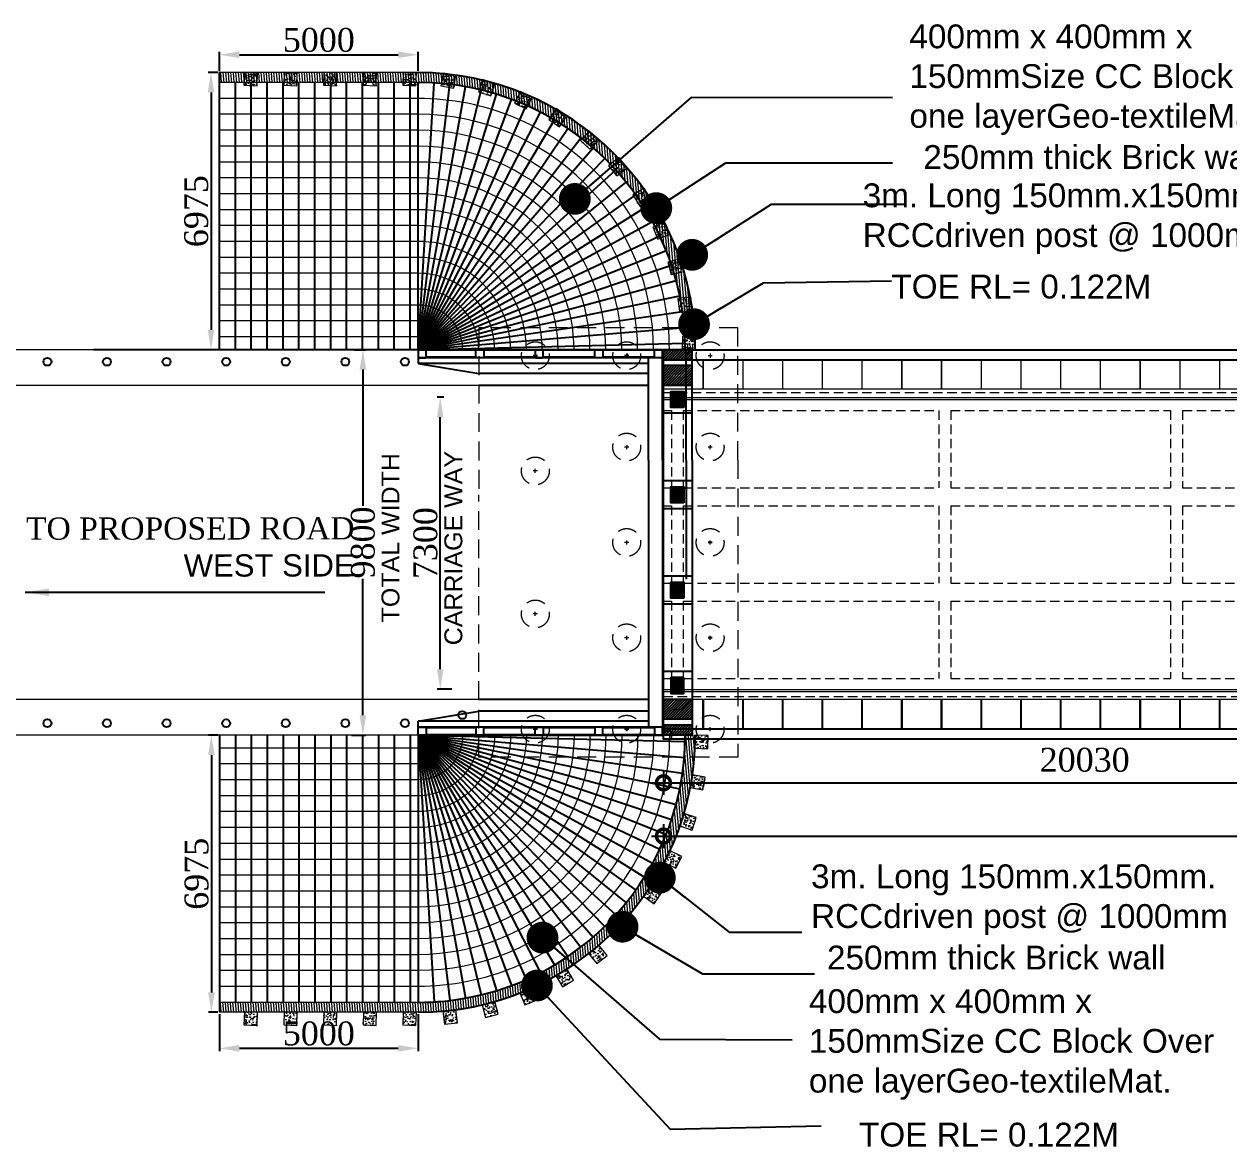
# Model space of a CAD drawing. Header units: millimetres. Extents: x -116975602006 to 5543032, y -156721783972 to 203313.
# Drawn here: x -506484 to -476157, y -77723 to -49465 of the extents above; entities that cross this region are included whole.
import ezdxf

# ---------------------------------------------------------------- set-up
doc = ezdxf.new("R2010")
doc.units = ezdxf.units.MM
doc.header["$LTSCALE"] = 250
doc.header["$PDMODE"] = 3
doc.header["$PDSIZE"] = -50
for name, pattern in [('ACAD_ISO03W100', [30, 12, -18]), ('DASHED', [19.05, 12.7, -6.35]), ('HIDDEN', [9.525, 6.35, -3.175])]:
    doc.linetypes.add(name, pattern=pattern)
for name, color, linetype in [('Abutment W Line', 11, 'Continuous'), ('Bearing  peat', 11, 'Continuous'), ('Deck Slab', 11, 'Continuous'), ('Dimision', 4, 'Continuous'), ('Extra Line', 134, 'Continuous'), ('Hatching', 65, 'Continuous'), ('Ralling', 6, 'Continuous'), ('Text', 7, 'Continuous')]:
    doc.layers.add(name, color=color, linetype=linetype)
for name, color, linetype, lineweight in [('Box', 30, 'Continuous', 13), ('Dimention', 7, 'Continuous', 25), ('Girder Line', 7, 'Continuous', 18), ('Railing', 6, 'Continuous', 13), ('RL', 7, 'Continuous', 18)]:
    doc.layers.add(name, color=color, linetype=linetype, lineweight=lineweight)
doc.styles.add('CH_TEXT', font='arial.ttf')
doc.styles.add('ROMANS', font='arial.ttf', dxfattribs={"height": 200})
doc.styles.get("Standard").update_dxf_attribs({"font": 'times.ttf'})
doc.dimstyles.new('dim_800', dxfattribs={"dimscale": 0, "dimtxt": 800, "dimasz": 300, "dimexe": 300, "dimexo": 300, "dimgap": 400, "dimtad": 1, "dimdec": 0, "dimtxsty": 'Standard', "dimblk": 'DOTSMALL', "dimcen": 2.5, "dimdle": 300, "dimclrd": 256, "dimclre": 256, "dimclrt": 256, "dimadec": 0, "dimazin": 0, "dimtfac": 1, "dimtdec": 0, "dimtix": 1, "dimtmove": 0, "dimatfit": 3, "dimldrblk": 'DOT', "dimfxl": 300, "dimfxlon": 1, "dimlwd": -1, "dimarcsym": 0})
doc.dimstyles.new('ISO-25', dxfattribs={"dimtxt": 75, "dimasz": 35, "dimexe": 75, "dimexo": 45.625, "dimgap": 20, "dimtad": 1, "dimtoh": 1, "dimdec": 0, "dimtxsty": 'Standard', "dimblk": 'DOT', "dimcen": 300, "dimclrd": 256, "dimclre": 256, "dimclrt": 256, "dimadec": 0, "dimazin": 0, "dimtfac": 1, "dimtdec": 0, "dimtix": 1, "dimtmove": 0, "dimatfit": 3, "dimldrblk": 'DOT', "dimfxl": 1, "dimlwd": -1, "dimarcsym": 0})
doc.dimstyles.get("Standard").update_dxf_attribs({"dimtxt": 500, "dimasz": 700, "dimexe": 80, "dimexo": 70, "dimgap": 30, "dimtad": 1, "dimdec": 0, "dimlfac": -1, "dimzin": 0, "dimdsep": 46, "dimtxsty": 'Standard', "dimcen": 400, "dimadec": 0, "dimazin": 0, "dimtfac": 1, "dimtdec": 0, "dimtix": 1, "dimtofl": 0, "dimtmove": 0, "dimatfit": 3, "dimfxl": 1, "dimtolj": 1, "dimtzin": 0, "dimarcsym": 0})
pattern_1 = [(45, (-398111.57, -66011.57), (-33.67596, 33.67596), [])]
pattern_2 = [(45, (-398111.57, -68411.57), (-33.67596, 33.67596), [])]
pattern_3 = [(0, (-397961.569, -68411.57), (0, 25.4), [])]

# ---------------------------------------------------------------- blocks, each defined once
blk = doc.blocks.new('edgh')
at = {"layer": 'Box', "linetype": 'Continuous', "lineweight": 20, "ltscale": 5}
for p, q in [((331789, 528973), (331789, 528973)), ((331789, 519173), (331789, 519173)), ((350425, 519173), (333581, 519173)), ((351752, 519173), (350702, 519173))]:
    blk.add_line(p, q, dxfattribs=at)
for points in [[(331794, 528718), (332784, 528718), (332784, 527978), (331794, 527978)], [(332794, 528718), (333784, 528718), (333784, 527978), (332794, 527978)], [(333794, 528718), (334784, 528718), (334784, 527978), (333794, 527978)], [(334794, 528718), (335784, 528718), (335784, 527978), (334794, 527978)], [(335794, 528718), (336784, 528718), (336784, 527978), (335794, 527978)], [(336794, 528718), (337784, 528718), (337784, 527978), (336794, 527978)], [(337794, 528718), (338784, 528718), (338784, 527978), (337794, 527978)], [(338794, 528718), (339784, 528718), (339784, 527978), (338794, 527978)], [(339794, 528718), (340784, 528718), (340784, 527978), (339794, 527978)], [(340794, 528718), (341784, 528718), (341784, 527978), (340794, 527978)], [(341794, 528718), (342784, 528718), (342784, 527978), (341794, 527978)], [(342794, 528718), (342784, 528718), (342784, 527978), (342794, 527978)], [(342794, 528718), (343784, 528718), (343784, 527978), (342794, 527978)], [(343794, 528718), (344784, 528718), (344784, 527978), (343794, 527978)], [(344794, 528718), (345784, 528718), (345784, 527978), (344794, 527978)], [(345794, 528718), (346784, 528718), (346784, 527978), (345794, 527978)], [(346794, 528718), (347784, 528718), (347784, 527978), (346794, 527978)], [(347794, 528718), (348784, 528718), (348784, 527978), (347794, 527978)], [(348794, 528718), (349784, 528718), (349784, 527978), (348794, 527978)], [(349794, 528718), (350784, 528718), (350784, 527978), (349794, 527978)], [(350794, 528718), (351784, 528718), (351784, 527978), (350794, 527978)], [(331794, 519428), (332784, 519428), (332784, 520168), (331794, 520168)], [(332794, 519428), (333784, 519428), (333784, 520168), (332794, 520168)], [(333794, 519428), (334784, 519428), (334784, 520168), (333794, 520168)], [(334794, 519428), (335784, 519428), (335784, 520168), (334794, 520168)], [(335794, 519428), (336784, 519428), (336784, 520168), (335794, 520168)], [(336794, 519428), (337784, 519428), (337784, 520168), (336794, 520168)], [(337794, 519428), (338784, 519428), (338784, 520168), (337794, 520168)], [(338794, 519428), (339784, 519428), (339784, 520168), (338794, 520168)], [(339794, 519428), (340784, 519428), (340784, 520168), (339794, 520168)], [(340794, 519428), (341784, 519428), (341784, 520168), (340794, 520168)], [(341794, 519428), (342784, 519428), (342784, 520168), (341794, 520168)], [(342794, 519428), (342784, 519428), (342784, 520168), (342794, 520168)], [(342794, 519428), (343784, 519428), (343784, 520168), (342794, 520168)], [(343794, 519428), (344784, 519428), (344784, 520168), (343794, 520168)], [(344794, 519428), (345784, 519428), (345784, 520168), (344794, 520168)], [(345794, 519428), (346784, 519428), (346784, 520168), (345794, 520168)], [(346794, 519428), (347784, 519428), (347784, 520168), (346794, 520168)], [(347794, 519428), (348784, 519428), (348784, 520168), (347794, 520168)], [(348794, 519428), (349784, 519428), (349784, 520168), (348794, 520168)], [(349794, 519428), (350784, 519428), (350784, 520168), (349794, 520168)], [(350794, 519428), (351784, 519428), (351784, 520168), (350794, 520168)]]:
    blk.add_lwpolyline(points, close=True, dxfattribs=at)
at = {"layer": 'Deck Slab'}
for p, q in [((331789, 528723), (351789, 528723)), ((351789, 519423), (331789, 519423))]:
    blk.add_line(p, q, dxfattribs=at)
blk.add_lwpolyline([(350902, 519173), (331789, 519173), (331789, 528973), (351789, 528973), (351789, 519173), (350262, 519173)], dxfattribs=at)
at = {"layer": 'Girder Line', "linetype": 'HIDDEN', "ltscale": 0.15}
for p, q in [((331789, 527898), (351789, 527898)), ((331789, 527448), (331989, 527448)), ((331989, 527448), (331989, 525498)), ((332289, 527448), (338722, 527448)), ((332289, 527448), (332289, 525498)), ((338722, 527448), (338722, 525498)), ((339022, 527448), (344556, 527448)), ((339022, 527448), (339022, 525498)), ((344556, 527448), (344556, 525498)), ((344856, 527448), (351289, 527448)), ((344856, 527448), (344856, 525498)), ((351289, 527448), (351289, 525498)), ((351589, 527448), (351589, 525498)), ((331789, 525498), (331989, 525498)), ((331789, 523073), (331789, 525373)), ((332289, 525498), (338722, 525498)), ((339022, 525498), (344556, 525498)), ((344856, 525498), (351289, 525498)), ((351589, 525498), (351789, 525498)), ((331789, 525048), (331989, 525048)), ((331989, 525048), (331989, 523098)), ((332289, 525048), (332289, 523098)), ((332289, 525048), (338722, 525048)), ((338722, 525048), (338722, 523098)), ((339022, 525048), (344556, 525048)), ((339022, 525048), (339022, 523098)), ((344556, 525048), (344556, 523098)), ((344856, 525048), (351289, 525048)), ((344856, 525048), (344856, 523098)), ((351289, 525048), (351289, 523098)), ((351589, 525048), (351589, 523098)), ((331789, 523098), (331989, 523098)), ((332289, 523098), (338722, 523098)), ((339022, 523098), (344556, 523098)), ((344856, 523098), (351289, 523098)), ((351589, 523098), (351789, 523098)), ((331789, 522648), (331989, 522648)), ((331989, 522648), (331989, 520698)), ((332289, 522648), (332289, 520698)), ((332289, 522648), (338722, 522648)), ((338722, 522648), (338722, 520698)), ((339022, 522648), (344556, 522648)), ((339022, 522648), (339022, 520698)), ((344556, 522648), (344556, 520698)), ((344856, 522648), (351289, 522648)), ((344856, 522648), (344856, 520698)), ((351289, 522648), (351289, 520698)), ((351589, 522648), (351589, 520698)), ((331789, 520698), (331989, 520698)), ((332289, 520698), (338722, 520698)), ((339022, 520698), (344556, 520698)), ((344856, 520698), (351289, 520698)), ((351589, 520698), (351789, 520698)), ((331789, 520248), (351789, 520248))]:
    blk.add_line(p, q, dxfattribs=at)
at = {"layer": 'Girder Line', "linetype": 'HIDDEN', "ltscale": 15}
for p, q in [((351589, 527448), (351789, 527448)), ((351589, 525048), (351789, 525048)), ((351589, 522648), (351789, 522648))]:
    blk.add_line(p, q, dxfattribs=at)
at = {"layer": 'Railing', "linetype": 'Continuous', "lineweight": 20, "ltscale": 5}
for p, q in [((331789, 527773), (351789, 527773)), ((331789, 527723), (351789, 527723)), ((331789, 520423), (351789, 520423)), ((331789, 520373), (351789, 520373))]:
    blk.add_line(p, q, dxfattribs=at)
for points in [[(331801, 519373), (331977, 519373), (331989, 519361), (331989, 519185), (331977, 519173), (331801, 519173), (331789, 519185), (331789, 519361)], [(331801, 519173), (331977, 519173), (331989, 519185), (331989, 519361), (331977, 519373), (331801, 519373), (331789, 519361), (331789, 519185)], [(331801, 519173), (331977, 519173), (331989, 519185), (331989, 519361), (331977, 519373), (331801, 519373), (331789, 519361), (331789, 519185)], [(331801, 519373), (331977, 519373), (331989, 519361), (331989, 519185), (331977, 519173), (331801, 519173), (331789, 519185), (331789, 519361)], [(331801, 519173), (331977, 519173), (331989, 519185), (331989, 519361), (331977, 519373), (331801, 519373), (331789, 519361), (331789, 519185)]]:
    blk.add_lwpolyline(points, close=True, dxfattribs=at)
blk = doc.blocks.new('_DotSmall')
at = {"color": 0, "linetype": 'ByBlock', "const_width": 0.5}
blk.add_lwpolyline([(-0.0625, 0, 1), (0.0625, 0, 1)], format="xyb", close=True, dxfattribs=at)
blk = doc.blocks.new('*D468')
at = {"layer": 'Defpoints', "color": 0, "ltscale": 5, "transparency": 16777216}
for p in [(-490391, -67998), (-420330, -67998), (-420330, -69901)]:
    blk.add_point(p, dxfattribs=at)
at = {"layer": 'Dimision', "lineweight": -2, "ltscale": 5, "transparency": 16777216}
for p, q in [((-490391, -69601), (-490391, -70201)), ((-420330, -69601), (-420330, -70201))]:
    blk.add_line(p, q, dxfattribs=at)
at = {"layer": 'Dimision', "ltscale": 5, "transparency": 16777216}
blk.add_line((-490691, -69901), (-420030, -69901), dxfattribs=at)
at = {"layer": 'Dimision', "ltscale": 5, "transparency": 16777216, "xscale": 700, "yscale": 700, "zscale": 700, "rotation": 180}
blk.add_blockref('_DotSmall', (-490391, -69901), dxfattribs=at)
at = {"layer": 'Dimision', "ltscale": 5, "transparency": 16777216, "xscale": 700, "yscale": 700, "zscale": 700}
blk.add_blockref('_DotSmall', (-420330, -69901), dxfattribs=at)
at = {"layer": 'Dimision', "ltscale": 5, "transparency": 16777216, "insert": (-455391, -69320), "char_height": 600, "attachment_point": 5}
blk.add_mtext('70060', dxfattribs=at)
blk = doc.blocks.new('_Dot')
at = {"color": 0, "linetype": 'ByBlock', "lineweight": -2}
blk.add_line((-0.5, 0), (-1, 0), dxfattribs=at)
at = {"color": 0, "linetype": 'ByBlock', "const_width": 0.5}
blk.add_lwpolyline([(-0.25, 0, 1), (0.25, 0, 1)], format="xyb", close=True, dxfattribs=at)
blk = doc.blocks.new('*D469')
at = {"layer": 'Defpoints', "color": 0, "ltscale": 5, "transparency": 16777216}
for p in [(-490391, -67461), (-470361, -67461), (-470361, -68560)]:
    blk.add_point(p, dxfattribs=at)
at = {"layer": 'Dimision', "lineweight": -2, "ltscale": 5, "transparency": 16777216}
for p, q in [((-490391, -68260), (-490391, -68860)), ((-470361, -68260), (-470361, -68860))]:
    blk.add_line(p, q, dxfattribs=at)
at = {"layer": 'Dimision', "ltscale": 5, "transparency": 16777216}
blk.add_line((-490691, -68560), (-470061, -68560), dxfattribs=at)
at = {"layer": 'Dimision', "ltscale": 5, "transparency": 16777216, "xscale": 700, "yscale": 700, "zscale": 700, "rotation": 180}
blk.add_blockref('_DotSmall', (-490391, -68560), dxfattribs=at)
at = {"layer": 'Dimision', "ltscale": 5, "transparency": 16777216, "xscale": 700, "yscale": 700, "zscale": 700}
blk.add_blockref('_DotSmall', (-470361, -68560), dxfattribs=at)
at = {"layer": 'Dimision', "ltscale": 5, "transparency": 16777216, "insert": (-479788, -67984), "char_height": 600, "attachment_point": 5}
blk.add_mtext('20030', dxfattribs=at)
blk = doc.blocks.new('gfffe')
at = {"true_color": 0xed1f24}
h = blk.add_hatch(dxfattribs=at)
h.set_pattern_fill('AR-CONC', color=240)
h.set_pattern_definition([(50, (5949314.33, 76386.58), (182.1847, -15.9391), [19.05, -209.55]), (355, (5949314.33, 76386.58), (-35.2434, 191.0568), [15.24, -167.6406]), (100.4514, (5949329.51, 76385.25), (146.9412, 175.1178), [16.19, -178.0902]), (46.1842, (5949314.33, 76437.38), (271.079, -42.0423), [28.575, -314.325]), (96.6356, (5949336.92, 76433.87), (237.404, 247.426), [24.285, -267.1356]), (351.1842, (5949314.33, 76437.38), (237.404, 247.426), [22.86, -251.46]), (21, (5949339.73, 76424.68), (151.6144, -102.2652), [19.05, -209.55]), (326, (5949339.73, 76424.68), (61.802, 184.188), [15.24, -167.64]), (71.4514, (5949352.36, 76416.15), (213.4164, 81.9228), [16.19, -178.09]), (37.5, (5949314.33, 76386.58), (3.0886, 84.55504), [0, -165.608, 0, -170.18, 0, -168.275]), (7.5, (5949314.33, 76386.58), (66.81966, 100.1806), [0, -97.028, 0, -161.798, 0, -64.135]), (327.5, (5949257.686, 76386.58), (135.5906, -5.72874), [0, -63.5, 0, -198.12, 0, -262.89]), (317.5, (5949232.29, 76386.58), (148.1292, 25.4265), [0, -82.55, 0, -131.572, 0, -186.69])])
h.paths.add_polyline_path([(5963085, 76844), (5962756, 76833), (5962767, 76504), (5963096, 76515)])
at = {"ltscale": 10}
blk.add_lwpolyline([(5962756, 76833), (5963085, 76844), (5963096, 76515), (5962767, 76504)], close=True, dxfattribs=at)
blk = doc.blocks.new('*U520')
at = {"layer": 'RL', "rotation": 270.0000000000042}
blk.add_blockref('gfffe', (-76504, 5962767), dxfattribs=at)
blk = doc.blocks.new('*U518')
at = {"layer": 'RL', "color": 0, "linetype": 'ByBlock', "lineweight": -2, "transparency": 16777216}
for p, rotation in [((6036757, 83413), 7.856272489801484), ((6035779, 83206), 16.07072116551191), ((6034842, 82861), 24.28516984122234), ((6033963, 82386), 32.49961851693282), ((6033161, 81791), 40.71406719264328), ((6032452, 81086), 48.92851586835366), ((6031851, 80288), 57.14296454406424), ((6031370, 79412), 65.35741321977476), ((6031020, 78476), 73.57186189548518), ((6030807, 77500), 81.7863105711956), ((6030735, 76504), 90.00075924690609)]:
    blk.add_blockref('*U520', p, dxfattribs=dict(at, rotation=rotation))
for p in [(6037754, 83479), (6038754, 83479), (6039754, 83479), (6040754, 83479), (6041754, 83479)]:
    blk.add_blockref('*U520', p, dxfattribs=at)
blk = doc.blocks.new('*U516')
at = {"ltscale": 10}
blk.add_line((0, 6725), (1, 0), dxfattribs=at)
blk = doc.blocks.new('*U517')
at = {"color": 0, "linetype": 'ByBlock', "lineweight": -2, "transparency": 16777216}
for p, rotation in [((-415349, -43308), 190.2237822179475), ((-414953, -43249), 186.8158548119649), ((-414555, -43213), 183.4079274059825), ((-414155, -43201), 180), ((-416505, -43625), 200.4475644358947), ((-416126, -43497), 197.0396370299124), ((-415740, -43391), 193.6317096239301), ((-417236, -43949), 207.2634192478594), ((-416875, -43776), 203.8554918418771), ((-417586, -44142), 210.6713466538419), ((-417924, -44356), 214.0792740598244), ((-418558, -44843), 220.8951288717895), ((-418248, -44590), 217.4872014658067), ((-418852, -45114), 224.3030562777721), ((-419130, -45401), 227.7109836837547), ((-419390, -45705), 231.1189110897373), ((-419632, -46024), 234.5268384957198), ((-419854, -46356), 237.9347659017022), ((-420057, -46701), 241.3426933076847), ((-420238, -47058), 244.750620713667), ((-420398, -47424), 248.1585481196495), ((-420535, -47800), 251.566475525632), ((-420650, -48183), 254.9744029316145), ((-420743, -48572), 258.3823303375971), ((-420811, -48966), 261.7902577435796), ((-420857, -49363), 265.1981851495621), ((-420878, -49763), 268.6061125555447)]:
    blk.add_blockref('*U516', p, dxfattribs=dict(at, rotation=rotation))
blk = doc.blocks.new('*U523')
at = {"layer": 'RL', "rotation": 270.0000000000042}
blk.add_blockref('gfffe', (-76504, 5962767), dxfattribs=at)
blk = doc.blocks.new('*U519')
at = {"layer": 'RL', "color": 0, "linetype": 'ByBlock', "lineweight": -2, "transparency": 16777216}
for p, rotation in [((5951256, 83479), 180), ((5952256, 83479), 180), ((5953256, 83479), 180), ((5954256, 83479), 180), ((5955256, 83479), 180), ((5956253, 83413), 172.1437275101996), ((5957231, 83206), 163.9292788344888), ((5958168, 82861), 155.714830158778), ((5959047, 82386), 147.5003814830672), ((5959849, 81791), 139.2859328073564), ((5960558, 81086), 131.0714841316456), ((5961159, 80288), 122.8570354559347), ((5961640, 79412), 114.642586780224), ((5961990, 78476), 106.4281381045132), ((5962203, 77500), 98.2136894288024), ((5962275, 76504), 89.9992407530916)]:
    blk.add_blockref('*U523', p, dxfattribs=dict(at, rotation=rotation))
blk = doc.blocks.new('*U521')
at = {"ltscale": 10}
blk.add_line((0, 6725), (1, 0), dxfattribs=at)
blk = doc.blocks.new('*U522')
at = {"color": 0, "linetype": 'ByBlock', "lineweight": -2, "transparency": 16777216}
for p, rotation in [((46178, 414321), 186.8158548119649), ((46577, 414357), 183.4079274059825), ((46977, 414369), 180), ((45006, 414073), 197.0396370299124), ((45392, 414179), 193.6317096239301), ((45783, 414262), 190.2237822179475), ((44257, 413794), 203.8554918418771), ((44627, 413945), 200.4475644358947), ((43546, 413428), 210.6713466538419), ((43896, 413622), 207.2634192478594), ((43208, 413214), 214.0792740598244), ((42884, 412980), 217.4872014658067), ((42279, 412456), 224.3030562777721), ((42574, 412727), 220.8951288717895), ((42002, 412169), 227.7109836837547), ((41742, 411865), 231.1189110897373), ((41500, 411546), 234.5268384957198), ((41278, 411214), 237.9347659017022), ((41075, 410869), 241.3426933076847), ((40894, 410512), 244.750620713667), ((40734, 410146), 248.1585481196495), ((40597, 409770), 251.566475525632), ((40482, 409387), 254.9744029316145), ((40389, 408998), 258.3823303375971), ((40321, 408604), 261.7902577435796), ((40275, 408207), 265.1981851495621), ((40254, 407807), 268.6061125555447)]:
    blk.add_blockref('*U521', p, dxfattribs=dict(at, rotation=rotation))
blk = doc.blocks.new('*D525')
at = {"layer": 'Defpoints', "color": 0, "ltscale": 10, "transparency": 16777216}
for p in [(-501566, -74336), (-496566, -74336), (-496566, -75241, 0)]:
    blk.add_point(p, dxfattribs=at)
at = {"layer": 'Text', "lineweight": -2, "ltscale": 10, "transparency": 16777216}
for p, q in [((-501566, -74381, 0), (-501566, -75316, 0)), ((-496566, -74381, 0), (-496566, -75316, 0))]:
    blk.add_line(p, q, dxfattribs=at)
at = {"layer": 'Text', "ltscale": 10, "transparency": 16777216}
blk.add_line((-501066, -75241, 0), (-497066, -75241, 0), dxfattribs=at)
for points in [[(-501066, -75158, 0), (-501066, -75325, 0), (-501566, -75241, 0)], [(-497066, -75158, 0), (-497066, -75325, 0), (-496566, -75241, 0)]]:
    blk.add_solid(points, dxfattribs=at)
at = {"layer": 'Text', "ltscale": 10, "transparency": 16777216, "insert": (-499066, -74871, 0), "char_height": 600, "attachment_point": 5}
blk.add_mtext('5000', dxfattribs=at)
blk = doc.blocks.new('*D526')
at = {"layer": 'Defpoints', "color": 0, "ltscale": 10, "transparency": 16777216}
for p in [(-496566, -50236, 0), (-501566, -50691), (-496566, -50686)]:
    blk.add_point(p, dxfattribs=at)
at = {"layer": 'Text', "lineweight": -2, "ltscale": 10, "transparency": 16777216}
for p, q in [((-501566, -50646, 0), (-501566, -50161, 0)), ((-496566, -50640, 0), (-496566, -50161, 0))]:
    blk.add_line(p, q, dxfattribs=at)
at = {"layer": 'Text', "ltscale": 10, "transparency": 16777216}
blk.add_line((-501066, -50236, 0), (-497066, -50236, 0), dxfattribs=at)
for points in [[(-501066, -50153, 0), (-501066, -50319, 0), (-501566, -50236, 0)], [(-497066, -50153, 0), (-497066, -50319, 0), (-496566, -50236, 0)]]:
    blk.add_solid(points, dxfattribs=at)
at = {"layer": 'Text', "ltscale": 10, "transparency": 16777216, "insert": (-499066, -49866, 0), "char_height": 600, "attachment_point": 5}
blk.add_mtext('5000', dxfattribs=at)
blk = doc.blocks.new('*D524')
at = {"layer": 'Defpoints', "color": 0, "ltscale": 10, "transparency": 16777216}
for p in [(-496009, -58858), (-495874, -58858), (-495675, -66201)]:
    blk.add_point(p, dxfattribs=at)
at = {"layer": 'Text', "lineweight": -2, "ltscale": 10, "transparency": 16777216}
for p, q in [((-495919, -58858), (-496084, -58858)), ((-495721, -66201), (-496084, -66201))]:
    blk.add_line(p, q, dxfattribs=at)
at = {"layer": 'Text', "ltscale": 10, "transparency": 16777216}
blk.add_line((-496009, -65701), (-496009, -59358), dxfattribs=at)
for points in [[(-496092, -59358), (-495926, -59358), (-496009, -58858)], [(-496092, -65701), (-495926, -65701), (-496009, -66201)]]:
    blk.add_solid(points, dxfattribs=at)
at = {"layer": 'Text', "ltscale": 10, "transparency": 16777216, "insert": (-496380, -62529), "char_height": 600, "attachment_point": 5, "rotation": 90}
blk.add_mtext('7300', dxfattribs=at)
blk = doc.blocks.new('*D529')
at = {"layer": 'Defpoints', "color": 0, "ltscale": 10, "transparency": 16777216}
for p in [(-501566, -67361), (-501770, -74336, 0), (-501566, -74336)]:
    blk.add_point(p, dxfattribs=at)
at = {"layer": 'Text', "lineweight": -2, "ltscale": 10, "transparency": 16777216}
for p, q in [((-501611, -67361, 0), (-501845, -67361, 0)), ((-501611, -74336, 0), (-501845, -74336, 0))]:
    blk.add_line(p, q, dxfattribs=at)
at = {"layer": 'Text', "ltscale": 10, "transparency": 16777216}
blk.add_line((-501770, -67861, 0), (-501770, -73836, 0), dxfattribs=at)
for points in [[(-501853, -67861, 0), (-501686, -67861, 0), (-501770, -67361, 0)], [(-501853, -73836, 0), (-501686, -73836, 0), (-501770, -74336, 0)]]:
    blk.add_solid(points, dxfattribs=at)
at = {"layer": 'Text', "ltscale": 10, "transparency": 16777216, "insert": (-502141, -70848, 0), "char_height": 600, "attachment_point": 5, "rotation": 90}
blk.add_mtext('6975', dxfattribs=at)
blk = doc.blocks.new('*D530')
at = {"layer": 'Defpoints', "color": 0, "ltscale": 10, "transparency": 16777216}
for p in [(-501566, -50686), (-501779, -57661, 0), (-501566, -57661)]:
    blk.add_point(p, dxfattribs=at)
at = {"layer": 'Text', "lineweight": -2, "ltscale": 10, "transparency": 16777216}
for p, q in [((-501611, -50686, 0), (-501854, -50686, 0)), ((-501611, -57661, 0), (-501854, -57661, 0))]:
    blk.add_line(p, q, dxfattribs=at)
at = {"layer": 'Text', "ltscale": 10, "transparency": 16777216}
blk.add_line((-501779, -51186, 0), (-501779, -57161, 0), dxfattribs=at)
for points in [[(-501863, -51186, 0), (-501696, -51186, 0), (-501779, -50686, 0)], [(-501863, -57161, 0), (-501696, -57161, 0), (-501779, -57661, 0)]]:
    blk.add_solid(points, dxfattribs=at)
at = {"layer": 'Text', "ltscale": 10, "transparency": 16777216, "insert": (-502150, -54173, 0), "char_height": 600, "attachment_point": 5, "rotation": 90}
blk.add_mtext('6975', dxfattribs=at)
blk = doc.blocks.new('*D531')
at = {"layer": 'Defpoints', "color": 0, "ltscale": 10, "transparency": 16777216}
for p in [(-498225, -57661), (-497955, -57661), (-498289, -67361, 0)]:
    blk.add_point(p, dxfattribs=at)
at = {"layer": 'Text', "lineweight": -2, "ltscale": 10, "transparency": 16777216}
for p, q in [((-498179, -57661), (-497880, -57661)), ((-498244, -67361), (-497880, -67361))]:
    blk.add_line(p, q, dxfattribs=at)
at = {"layer": 'Text', "ltscale": 10, "transparency": 16777216}
for p, q in [((-497955, -58161), (-497955, -61593)), ((-497955, -66861), (-497955, -63429))]:
    blk.add_line(p, q, dxfattribs=at)
for points in [[(-498038, -58161), (-497872, -58161), (-497955, -57661)], [(-498038, -66861), (-497872, -66861), (-497955, -67361)]]:
    blk.add_solid(points, dxfattribs=at)
at = {"layer": 'Text', "ltscale": 10, "transparency": 16777216, "insert": (-497955, -62511), "char_height": 600, "attachment_point": 5, "rotation": 90}
blk.add_mtext('9800', dxfattribs=at)

msp = doc.modelspace()

# ---------------------------------------------------------------- hatches: boundary and pattern name
at = {"layer": 'Hatching', "lineweight": 18, "true_color": 0x58ba48}
h = msp.add_hatch(dxfattribs=at)
h.set_pattern_fill('ANSI31', color=85, scale=20, angle=50)
h.set_pattern_definition([(95, (-6399850.45, -134164.534), (-63.2583633, -5.53438966), [])])
edge = h.paths.add_edge_path()
edge.add_line((-496565.8, -50685.8), (-501565.8, -50685.8))
edge.add_line((-501565.8, -50685.8), (-501565.8, -50935.8))
edge.add_line((-501565.8, -50935.8), (-496565.8, -50935.8))
edge.add_arc((-496563.9, -57658.7), 6722.9, 365.15392, 450.01628, ccw=False)
edge.add_line((-489868.2, -57054.8), (-489614.2, -57090.4))
edge.add_arc((-496555.5, -57649.7), 6963.9, 364.60658, 450.08456)
edge = h.paths.add_edge_path()
edge.add_line((-489614.2, -57090.4), (-489868.2, -57054.8))
edge.add_arc((-496565.8, -57660.8), 6725, 360.89824, 365.1702, ccw=False)
edge.add_arc((-489678.5, -57694.4), 214.3, 427.46681, 499.57798, ccw=False)
edge.add_line((-489596.3, -57496.4), (-489614.2, -57090.4))
edge = h.paths.add_edge_path()
edge.add_arc((-489678.5, -57694.4), 214.3, 427.46681, 499.57798)
edge.add_line((-489841.6, -57555.4), (-489840.8, -57660.8))
edge.add_line((-489840.8, -57660.8), (-489590.8, -57660.8))
edge.add_line((-489590.8, -57660.8), (-489596.3, -57496.4))
at = {"layer": 'Hatching', "linetype": 'Continuous', "ltscale": 3}
h = msp.add_hatch(dxfattribs=at)
h.set_pattern_fill('ANSI31', color=256, scale=15, style=2)
h.set_pattern_definition(pattern_1)
h.paths.add_polyline_path([(-490415.8, -57660.8), (-489665.8, -57660.8), (-489665.8, -57910.8), (-490415.8, -57910.8)])
h = msp.add_hatch(dxfattribs=at)
h.set_pattern_fill('ANSI31', color=256, scale=15, style=2)
h.set_pattern_definition(pattern_1)
h.paths.add_polyline_path([(-490415.8, -58060.8), (-489665.8, -58060.8), (-489665.8, -58560.8), (-490415.8, -58560.8)])
h = msp.add_hatch(dxfattribs=at)
h.set_pattern_fill('LINE,_I', color=256, scale=8, style=2)
h.set_pattern_definition([(0, (-397961.569, -66011.57), (0, 25.4), [])])
h.paths.add_polyline_path([(-490200.8, -58710.8), (-490040.8, -58710.8), (-490040.8, -58910.8), (-490200.8, -58910.8)])
h.paths.add_polyline_path([(-490040.8, -58910.8), (-490040.8, -58710.8), (-489880.8, -58710.8), (-489880.8, -58910.8)])
h.paths.add_polyline_path([(-490040.8, -58910.8), (-489880.8, -58910.8), (-489880.8, -59110.8), (-490040.8, -59110.8)])
h.paths.add_polyline_path([(-490040.8, -59110.8), (-490200.8, -59110.8), (-490200.8, -58910.8), (-490040.8, -58910.8)])
h = msp.add_hatch(dxfattribs=at)
h.set_pattern_fill('LINE,_I', color=256, scale=8, style=2)
h.set_pattern_definition(pattern_3)
h.paths.add_polyline_path([(-490200.8, -61110.8), (-490040.8, -61110.8), (-490040.8, -61310.8), (-490200.8, -61310.8)])
h.paths.add_polyline_path([(-490040.8, -61310.8), (-490040.8, -61110.8), (-489880.8, -61110.8), (-489880.8, -61310.8)])
h.paths.add_polyline_path([(-490040.8, -61310.8), (-489880.8, -61310.8), (-489880.8, -61510.8), (-490040.8, -61510.8)])
h.paths.add_polyline_path([(-490040.8, -61510.8), (-490200.8, -61510.8), (-490200.8, -61310.8), (-490040.8, -61310.8)])
h = msp.add_hatch(dxfattribs=at)
h.set_pattern_fill('LINE,_I', color=256, scale=8, style=2)
h.set_pattern_definition([(0, (-397961.569, -70811.57), (0, 25.4), [])])
h.paths.add_polyline_path([(-490200.8, -63510.8), (-490040.8, -63510.8), (-490040.8, -63710.8), (-490200.8, -63710.8)])
h.paths.add_polyline_path([(-490040.8, -63710.8), (-490040.8, -63510.8), (-489880.8, -63510.8), (-489880.8, -63710.8)])
h.paths.add_polyline_path([(-490040.8, -63710.8), (-489880.8, -63710.8), (-489880.8, -63910.8), (-490040.8, -63910.8)])
h.paths.add_polyline_path([(-490040.8, -63910.8), (-490200.8, -63910.8), (-490200.8, -63710.8), (-490040.8, -63710.8)])
h = msp.add_hatch(dxfattribs=at)
h.set_pattern_fill('LINE,_I', color=256, scale=8, style=2)
h.set_pattern_definition(pattern_3)
h.paths.add_polyline_path([(-490200.8, -66310.8), (-490040.8, -66310.8), (-490040.8, -66110.8), (-490200.8, -66110.8)])
h.paths.add_polyline_path([(-490040.8, -66110.8), (-490040.8, -66310.8), (-489880.8, -66310.8), (-489880.8, -66110.8)])
h.paths.add_polyline_path([(-490040.8, -66110.8), (-489880.8, -66110.8), (-489880.8, -65910.8), (-490040.8, -65910.8)])
h.paths.add_polyline_path([(-490040.8, -65910.8), (-490200.8, -65910.8), (-490200.8, -66110.8), (-490040.8, -66110.8)])
h = msp.add_hatch(dxfattribs=at)
h.set_pattern_fill('ANSI31', color=256, scale=15, style=2)
h.set_pattern_definition(pattern_2)
h.paths.add_polyline_path([(-490415.8, -66960.8), (-489665.8, -66960.8), (-489665.8, -66460.8), (-490415.8, -66460.8)])
h = msp.add_hatch(dxfattribs=at)
h.set_pattern_fill('ANSI31', color=256, scale=15, style=2)
h.set_pattern_definition(pattern_2)
h.paths.add_polyline_path([(-490415.8, -67360.8), (-489665.8, -67360.8), (-489665.8, -67110.8), (-490415.8, -67110.8)])
at = {"layer": 'Hatching', "lineweight": 18, "true_color": 0x58ba48}
h = msp.add_hatch(dxfattribs=at)
h.set_pattern_fill('ANSI31', color=85, scale=20, angle=50)
h.set_pattern_definition([(95, (-6399850.45, -136564.534), (-63.2583633, -5.53438966), [])])
edge = h.paths.add_edge_path()
edge.add_line((-496565.8, -74335.8), (-501565.8, -74335.8))
edge.add_line((-501565.8, -74335.8), (-501565.8, -74085.8))
edge.add_line((-501565.8, -74085.8), (-496565.8, -74085.8))
edge.add_arc((-496563.9, -67362.9), 6722.9, 269.98372, 354.84608)
edge.add_line((-489868.2, -67966.9), (-489614.2, -67931.3))
edge.add_arc((-496555.5, -67372), 6963.9, 269.91544, 355.39342, ccw=False)
edge = h.paths.add_edge_path()
edge.add_line((-489614.2, -67931.3), (-489868.2, -67966.9))
edge.add_arc((-496565.8, -67360.8), 6725, 354.8298, 359.10176)
edge.add_arc((-489678.5, -67327.3), 214.3, 220.42202, 292.53319)
edge.add_line((-489596.3, -67525.3), (-489614.2, -67931.3))
edge = h.paths.add_edge_path()
edge.add_arc((-489678.5, -67327.3), 214.3, 220.42202, 292.53319, ccw=False)
edge.add_line((-489841.6, -67466.3), (-489840.8, -67360.8))
edge.add_line((-489840.8, -67360.8), (-489590.8, -67360.8))
edge.add_line((-489590.8, -67360.8), (-489596.3, -67525.3))

# ---------------------------------------------------------------- linework, layer by layer
at = {"ltscale": 10}
for p, q in [((-501565.8, -57660.8), (-501565.8, -50685.8)), ((-501165.8, -57660.8), (-501165.8, -50935.8)), ((-500765.8, -57660.8), (-500765.8, -50935.8)), ((-500365.8, -57660.8), (-500365.8, -50935.8)), ((-499965.8, -57660.8), (-499965.8, -50935.8)), ((-499565.8, -57660.8), (-499565.8, -50935.8)), ((-499165.8, -57660.8), (-499165.8, -50935.8)), ((-498765.8, -57660.8), (-498765.8, -50935.8)), ((-498365.8, -57660.8), (-498365.8, -50935.8)), ((-497965.8, -57660.8), (-497965.8, -50935.8)), ((-497565.8, -57660.8), (-497565.8, -50935.8)), ((-497165.8, -57660.8), (-497165.8, -50935.8)), ((-496765.8, -57660.8), (-496765.8, -50935.8)), ((-495715.8, -57660.8, 0), (-504737.5, -57660.8, 0)), ((-501565.8, -67360.8), (-501565.8, -74335.8)), ((-501165.8, -67360.8), (-501165.8, -74085.8)), ((-500765.8, -67360.8), (-500765.8, -74085.8)), ((-500365.8, -67360.8), (-500365.8, -74085.8)), ((-499965.8, -67360.8), (-499965.8, -74085.8)), ((-499565.8, -67360.8), (-499565.8, -74085.8)), ((-499165.8, -67360.8), (-499165.8, -74085.8)), ((-498765.8, -67360.8), (-498765.8, -74085.8)), ((-498365.8, -67360.8), (-498365.8, -74085.8)), ((-497965.8, -67360.8), (-497965.8, -74085.8)), ((-497565.8, -67360.8), (-497565.8, -74085.8)), ((-497165.8, -67360.8), (-497165.8, -74085.8)), ((-496765.8, -67360.8), (-496765.8, -74085.8))]:
    msp.add_line(p, q, dxfattribs=at)
for centre, radius, start, end in [((-496565.8, -57660.8), 6975, 0, 90), ((-496565.8, -57660.8), 6725, 0, 90), ((-496565.8, -67360.8), 6975, 270, 0), ((-496565.8, -67360.8), 6725, 270, 0)]:
    msp.add_arc(centre, radius, start, end, dxfattribs=at)
at = {"layer": 'Abutment W Line', "ltscale": 10}
msp.add_line((-495398.1, -57660.8), (-500398.1, -57660.8), dxfattribs=at)
at = {"layer": 'Abutment W Line', "ltscale": 5}
for p, q in [((-496565.8, -57660.8), (-496565.8, -58010.8)), ((-490765.8, -60435.8), (-490765.8, -57860.8)), ((-489665.8, -57660.8), (-490415.8, -57660.8)), ((-490415.8, -60435.8), (-490415.8, -57660.8)), ((-489665.8, -57660.8), (-490415.8, -57660.8)), ((-489665.8, -57910.8), (-490415.8, -57910.8)), ((-489665.8, -60435.8), (-489665.8, -57660.8)), ((-490765.8, -58010.8), (-496565.8, -58010.8)), ((-489665.8, -58060.8), (-490415.8, -58060.8)), ((-490765.8, -58260.8), (-495040.8, -58260.8)), ((-490765.8, -58560.8), (-495040.8, -58560.8)), ((-489665.8, -58560.8), (-490415.8, -58560.8)), ((-489665.8, -59260.8), (-490415.8, -59260.8)), ((-490765.8, -60435.8), (-490765.8, -67160.8)), ((-490415.8, -60435.8), (-490415.8, -67360.8)), ((-489665.8, -60435.8), (-489665.8, -67360.8)), ((-489665.8, -60960.8), (-490415.8, -60960.8)), ((-489665.8, -61660.8), (-490415.8, -61660.8)), ((-489665.8, -63360.8), (-490415.8, -63360.8)), ((-489665.8, -64060.8), (-490415.8, -64060.8)), ((-489665.8, -65760.8), (-490415.8, -65760.8)), ((-490765.8, -66460.8), (-495040.8, -66460.8)), ((-489665.8, -66460.8), (-490415.8, -66460.8)), ((-496565.8, -67360.8), (-496565.8, -67010.8)), ((-490765.8, -67010.8), (-496565.8, -67010.8)), ((-496565.8, -67360.8), (-496565.8, -67010.8)), ((-490765.8, -67010.8), (-496565.8, -67010.8)), ((-490765.8, -66760.8), (-495040.8, -66760.8)), ((-489665.8, -66960.8), (-490415.8, -66960.8)), ((-489665.8, -67110.8), (-490415.8, -67110.8)), ((-489665.8, -67360.8), (-490415.8, -67360.8)), ((-489665.8, -67360.8), (-490415.8, -67360.8)), ((-489665.8, -67360.8), (-490415.8, -67360.8))]:
    msp.add_line(p, q, dxfattribs=at)
at = {"layer": 'Abutment W Line', "linetype": 'ACAD_ISO03W100'}
for q in [(-489815.8, -57660.8), (-489815.8, -67360.8)]:
    msp.add_line((-489815.8, -60435.8), q, dxfattribs=at)
at = {"layer": 'Abutment W Line'}
for p, q in [((-496565.8, -58010.8), (-495040.8, -58260.8)), ((-496565.8, -67010.8), (-495040.8, -66760.8))]:
    msp.add_line(p, q, dxfattribs=at)
at = {"layer": 'Abutment W Line', "ltscale": 10}
for centre in [(-505898.1, -57960.9), (-504398.1, -57960.9), (-502898.1, -57960.9), (-501398.1, -57960.9), (-499898.1, -57960.9), (-498398.1, -57960.9), (-496898.1, -57960.9), (-505898.1, -67060.9), (-504398.1, -67060.9), (-502898.1, -67060.9), (-501398.1, -67060.9), (-499898.1, -67060.9), (-498398.1, -67060.9), (-496898.1, -67060.9), (-495456.1, -66853.7)]:
    msp.add_circle(centre, 100, dxfattribs=at)
at = {"layer": 'Bearing  peat', "linetype": 'Continuous'}
for points in [[(-489880.8, -59110.8), (-490200.8, -59110.8), (-490200.8, -58710.8), (-489880.8, -58710.8)], [(-489880.8, -61510.8), (-490200.8, -61510.8), (-490200.8, -61110.8), (-489880.8, -61110.8)], [(-489880.8, -63910.8), (-490200.8, -63910.8), (-490200.8, -63510.8), (-489880.8, -63510.8)], [(-489880.8, -65910.8), (-490200.8, -65910.8), (-490200.8, -66310.8), (-489880.8, -66310.8)]]:
    msp.add_lwpolyline(points, close=True, dxfattribs=at)
at = {"layer": 'Extra Line'}
for p, q in [((-493563.3, -57810.8), (-493668.3, -57810.8)), ((-493615.8, -57758.3), (-493615.8, -57838.3)), ((-491263.3, -57810.8), (-491368.3, -57810.8)), ((-491315.8, -57758.3), (-491315.8, -57838.3)), ((-489163.3, -62510.8), (-489268.3, -62510.8)), ((-489163.3, -64910.8), (-489268.3, -64910.8)), ((-493563.3, -67210.8), (-493668.3, -67210.8)), ((-493615.8, -67257.4), (-493615.8, -67158.3)), ((-491263.3, -67211.3), (-491368.3, -67211.3)), ((-491315.8, -67263.8), (-491315.8, -67156.1))]:
    msp.add_line(p, q, dxfattribs=at)
at = {"layer": 'Girder Line', "linetype": 'DASHED', "ltscale": 0.15}
for p, q in [((-495040.8, -57110.8), (-495040.8, -61310.8)), ((-488515.8, -57110.8), (-495040.8, -57110.8)), ((-488515.8, -60435.8), (-488515.8, -57110.8)), ((-489163.3, -57810.8), (-489268.3, -57810.8)), ((-489215.8, -57758.3), (-489215.8, -57863.3)), ((-491263.3, -60110.8), (-491368.3, -60110.8)), ((-491263.3, -60110.8), (-491368.3, -60110.8)), ((-491315.8, -60058.3), (-491315.8, -60110.8)), ((-491315.8, -60163.3), (-491315.8, -60110.8)), ((-489163.3, -60110.8), (-489268.3, -60110.8)), ((-489163.3, -60110.8), (-489268.3, -60110.8)), ((-489215.8, -60058.3), (-489215.8, -60110.8)), ((-489215.8, -60163.3), (-489215.8, -60110.8)), ((-488515.8, -60435.8), (-488515.8, -67910.8)), ((-493563.3, -60710.8), (-493668.3, -60710.8)), ((-493563.3, -60710.8), (-493668.3, -60710.8)), ((-493615.8, -60757.4), (-493615.8, -60658.3)), ((-495040.8, -67910.8), (-495040.8, -61310.8)), ((-491315.8, -62563.3), (-491315.8, -62458.3)), ((-489215.8, -62563.3), (-489215.8, -62458.3)), ((-491263.3, -62510.8), (-491368.3, -62510.8)), ((-493615.8, -64357.4), (-493615.8, -64258.3)), ((-493563.3, -64310.8), (-493668.3, -64310.8)), ((-493563.3, -64310.8), (-493668.3, -64310.8)), ((-491315.8, -64963.3), (-491315.8, -64858.3)), ((-489215.8, -64963.3), (-489215.8, -64858.3)), ((-491263.3, -64910.8), (-491368.3, -64910.8)), ((-489163.3, -67210.8), (-489268.3, -67210.8)), ((-489215.8, -67263.3), (-489215.8, -67158.3)), ((-488515.8, -67910.8), (-495040.8, -67910.8))]:
    msp.add_line(p, q, dxfattribs=at)
for centre in [(-493615.8, -57810.8), (-491315.8, -57810.8), (-489215.8, -57810.8), (-491315.8, -60110.8), (-489215.8, -60110.8), (-493615.8, -60710.8), (-491315.8, -62510.8), (-489215.8, -62510.8), (-493615.8, -64310.8), (-491315.8, -64910.8), (-489215.8, -64910.8), (-493615.8, -67210.8), (-491315.8, -67210.8), (-489215.8, -67210.8)]:
    msp.add_circle(centre, 350, dxfattribs=at)
at = {"layer": 'Ralling'}
for p, q in [((-490427.8, -57660.8), (-496565.8, -57660.8)), ((-496565.8, -57660.8), (-490415.8, -57660.8)), ((-490415.8, -57860.8), (-496565.8, -57860.8)), ((-495115.8, -57672.8), (-496365.8, -57672.8)), ((-495115.8, -57848.8), (-496365.8, -57848.8)), ((-493615.8, -57672.8), (-494915.8, -57672.8)), ((-493615.8, -57848.8), (-494915.8, -57848.8)), ((-492115.8, -57672.8), (-493415.8, -57672.8)), ((-492115.8, -57848.8), (-493415.8, -57848.8)), ((-490615.8, -57672.8), (-491915.8, -57672.8)), ((-490615.8, -57848.8), (-491915.8, -57848.8)), ((-490415.8, -67160.8), (-496565.8, -67160.8)), ((-495115.8, -67172.8), (-496365.8, -67172.8)), ((-493615.8, -67172.8), (-494915.8, -67172.8)), ((-492115.8, -67172.8), (-493415.8, -67172.8)), ((-490615.8, -67172.8), (-491915.8, -67172.8)), ((-490427.8, -67360.8), (-496565.8, -67360.8)), ((-496565.8, -67360.8), (-490415.8, -67360.8)), ((-495115.8, -67348.8), (-496365.8, -67348.8)), ((-493615.8, -67348.8), (-494915.8, -67348.8)), ((-492115.8, -67348.8), (-493415.8, -67348.8)), ((-490615.8, -67348.8), (-491915.8, -67348.8))]:
    msp.add_line(p, q, dxfattribs=at)
for points in [[(-496553.8, -57860.8), (-496377.8, -57860.8), (-496365.8, -57848.8), (-496365.8, -57672.8), (-496377.8, -57660.8), (-496553.8, -57660.8), (-496565.8, -57672.8), (-496565.8, -57848.8)], [(-494927.8, -57860.8), (-495103.8, -57860.8), (-495115.8, -57848.8), (-495115.8, -57672.8), (-495103.8, -57660.8), (-494927.8, -57660.8), (-494915.8, -57672.8), (-494915.8, -57848.8)], [(-493603.8, -57860.8), (-493427.8, -57860.8), (-493415.8, -57848.8), (-493415.8, -57672.8), (-493427.8, -57660.8), (-493603.8, -57660.8), (-493615.8, -57672.8), (-493615.8, -57848.8)], [(-491927.8, -57860.8), (-492103.8, -57860.8), (-492115.8, -57848.8), (-492115.8, -57672.8), (-492103.8, -57660.8), (-491927.8, -57660.8), (-491915.8, -57672.8), (-491915.8, -57848.8)], [(-490427.8, -57860.8), (-490603.8, -57860.8), (-490615.8, -57848.8), (-490615.8, -57672.8), (-490603.8, -57660.8), (-490427.8, -57660.8), (-490415.8, -57672.8), (-490415.8, -57848.8)], [(-496553.8, -67160.8), (-496377.8, -67160.8), (-496365.8, -67172.8), (-496365.8, -67348.8), (-496377.8, -67360.8), (-496553.8, -67360.8), (-496565.8, -67348.8), (-496565.8, -67172.8)], [(-494927.8, -67160.8), (-495103.8, -67160.8), (-495115.8, -67172.8), (-495115.8, -67348.8), (-495103.8, -67360.8), (-494927.8, -67360.8), (-494915.8, -67348.8), (-494915.8, -67172.8)], [(-493603.8, -67160.8), (-493427.8, -67160.8), (-493415.8, -67172.8), (-493415.8, -67348.8), (-493427.8, -67360.8), (-493603.8, -67360.8), (-493615.8, -67348.8), (-493615.8, -67172.8)], [(-491927.8, -67160.8), (-492103.8, -67160.8), (-492115.8, -67172.8), (-492115.8, -67348.8), (-492103.8, -67360.8), (-491927.8, -67360.8), (-491915.8, -67348.8), (-491915.8, -67172.8)], [(-490427.8, -67160.8), (-490603.8, -67160.8), (-490615.8, -67172.8), (-490615.8, -67348.8), (-490603.8, -67360.8), (-490427.8, -67360.8), (-490415.8, -67348.8), (-490415.8, -67172.8)]]:
    msp.add_lwpolyline(points, close=True, dxfattribs=at)
at = {"layer": 'RL', "ltscale": 0.5}
for p, q in [((-500398.1, -57660.9), (-507683.5, -57660.8)), ((-493888, -58560.8), (-507681.4, -58560.8)), ((-494743.1, -66460.8), (-507665.4, -66460.8)), ((-494743.1, -67360.8), (-507662.6, -67360.8))]:
    msp.add_line(p, q, dxfattribs=at)
for points in [[(-489590.8, -57660.9, 0.4142174), (-496565.8, -50685.8), (-501565.8, -50685.8)], [(-489840.8, -57660.9, 0.4142174), (-496565.8, -50935.8), (-501565.8, -50935.8)], [(-490240.8, -57660.9, 0.4142174), (-496565.8, -51335.8), (-501565.8, -51335.8)], [(-490640.8, -57660.9, 0.4142174), (-496565.8, -51735.8), (-501565.8, -51735.8)], [(-491040.8, -57660.9, 0.4142174), (-496565.8, -52135.8), (-501565.8, -52135.8)], [(-491440.8, -57660.9, 0.4142174), (-496565.8, -52535.8), (-501565.8, -52535.8)], [(-491840.8, -57660.9, 0.4142174), (-496565.8, -52935.8), (-501565.8, -52935.8)], [(-492240.8, -57660.9, 0.4142174), (-496565.8, -53335.8), (-501565.8, -53335.8)], [(-492640.8, -57660.9, 0.4142174), (-496565.8, -53735.8), (-501565.8, -53735.8)], [(-493040.8, -57660.9, 0.4142174), (-496565.8, -54135.8), (-501565.8, -54135.8)], [(-493440.8, -57660.9, 0.4142174), (-496565.8, -54535.8), (-501565.8, -54535.8)], [(-493840.8, -57660.9, 0.4142174), (-496565.8, -54935.8), (-501565.8, -54935.8)], [(-494240.8, -57660.9, 0.4142174), (-496565.8, -55335.8), (-501565.8, -55335.8)], [(-494640.8, -57660.9, 0.4142174), (-496565.8, -55735.8), (-501565.8, -55735.8)], [(-495040.8, -57660.9, 0.4142174), (-496565.8, -56135.8), (-501565.8, -56135.8)], [(-495440.8, -57660.9, 0.4142174), (-496565.8, -56535.8), (-501565.8, -56535.8)], [(-495840.8, -57660.8, 0.4142174), (-496565.8, -56935.8), (-501565.8, -56935.8)], [(-496240.8, -57660.8, 0.4142174), (-496565.8, -57335.8), (-501565.8, -57335.8)], [(-489590.8, -67360.7, -0.4142174), (-496565.8, -74335.8), (-501565.8, -74335.8)], [(-489840.8, -67360.8, -0.4142174), (-496565.8, -74085.8), (-501565.8, -74085.8)], [(-490240.8, -67360.8, -0.4142174), (-496565.8, -73685.8), (-501565.8, -73685.8)], [(-496240.8, -67360.8, -0.4142174), (-496565.8, -67685.8), (-501565.8, -67685.8)], [(-495840.8, -67360.8, -0.4142174), (-496565.8, -68085.8), (-501565.8, -68085.8)], [(-495440.8, -67360.8, -0.4142174), (-496565.8, -68485.8), (-501565.8, -68485.8)], [(-495040.8, -67360.8, -0.4142174), (-496565.8, -68885.8), (-501565.8, -68885.8)], [(-494640.8, -67360.8, -0.4142174), (-496565.8, -69285.8), (-501565.8, -69285.8)], [(-494240.8, -67360.8, -0.4142174), (-496565.8, -69685.8), (-501565.8, -69685.8)], [(-493840.8, -67360.8, -0.4142174), (-496565.8, -70085.8), (-501565.8, -70085.8)], [(-493440.8, -67360.8, -0.4142174), (-496565.8, -70485.8), (-501565.8, -70485.8)], [(-493040.8, -67360.8, -0.4142174), (-496565.8, -70885.8), (-501565.8, -70885.8)], [(-492640.8, -67360.8, -0.4142174), (-496565.8, -71285.8), (-501565.8, -71285.8)], [(-492240.8, -67360.8, -0.4142174), (-496565.8, -71685.8), (-501565.8, -71685.8)], [(-491840.8, -67360.8, -0.4142174), (-496565.8, -72085.8), (-501565.8, -72085.8)], [(-491440.8, -67360.8, -0.4142174), (-496565.8, -72485.8), (-501565.8, -72485.8)], [(-491040.8, -67360.8, -0.4142174), (-496565.8, -72885.8), (-501565.8, -72885.8)], [(-490640.8, -67360.8, -0.4142174), (-496565.8, -73285.8), (-501565.8, -73285.8)]]:
    msp.add_lwpolyline(points, format="xyb", dxfattribs=at)

# ---------------------------------------------------------------- block references
at = {"xscale": -1}
msp.add_blockref('*U517', (-910721.1, -7734.4), dxfattribs=at)
msp.add_blockref('edgh', (-822179.9, -586633.8))
at = {"rotation": 180}
msp.add_blockref('*U522', (-449589.2, 340282.8), dxfattribs=at)
at = {"layer": 'RL', "extrusion": (0, 0, -1), "zscale": -1}
msp.add_blockref('*U518', (-5541144.4, -134164.5), dxfattribs=at)
at = {"layer": 'RL', "xscale": -1, "rotation": 180}
msp.add_blockref('*U519', (-6451865.6, 9142.9), dxfattribs=at)

# ---------------------------------------------------------------- texts
at = {"layer": 'Text', "ltscale": 0.5, "char_height": 600, "style": 'ROMANS'}
for s, insert, width, attachment_point in [('400mm x 400mm x 150mmSize CC Block Over one layerGeo-textileMat.', (-484199.8, -52255.2, -9937.1), 11143.678, 7), ('250mm thick Brick wall', (-483848.6, -53119.4, -9937.1), 11143.678, 7), ('3m. Long 150mm.x150mm.  RCCdriven post @ 1000mm c/c.', (-485375.8, -55255.1, -9937.1), 12138.125, 7), ('3m. Long 150mm.x150mm.  RCCdriven post @ 1000mm c/c.', (-486675.2, -70612.7, -9937.1), 12138.125, 1), ('250mm thick Brick wall', (-486273.9, -72658, -9937.1), 11143.678, 1), ('400mm x 400mm x 150mmSize CC Block Over one layerGeo-textileMat.', (-486729.9, -73754.9, -9937.1), 11143.678, 1)]:
    msp.add_mtext(s, dxfattribs=dict(at, insert=insert, width=width, attachment_point=attachment_point))
at = {"layer": 'Text', "ltscale": 0.5, "char_height": 600, "attachment_point": 7, "style": 'ROMANS'}
for insert in [(-484654.4, -56379.4, -8669), (-485469, -77723, -8669)]:
    msp.add_mtext_dynamic_manual_height_columns('TOE RL= 0.122M', width=7002.666, gutter_width=625, heights=[0], dxfattribs=dict(at, insert=insert))
at = {"layer": 'Text', "ltscale": 10, "char_height": 450, "rotation": 90, "style": 'CH_TEXT'}
for s, width, insert, attachment_point in [('\\pi866.21928;TOTAL WIDTH', 5927.63, (-497031.1, -65388.8), 7), ('CARRIAGE WAY', 6190.119, (-495904, -65098.1), 1)]:
    msp.add_mtext_dynamic_manual_height_columns(s, width=width, gutter_width=625, heights=[0], dxfattribs=dict(at, insert=insert, attachment_point=attachment_point))
at = {"layer": 'Text', "ltscale": 10, "insert": (-498164.9, -61873.8, 0), "char_height": 560, "attachment_point": 3, "rotation": 0.05525}
msp.add_mtext_dynamic_manual_height_columns('TO PROPOSED ROAD {\\fArial|b0|i0|c0|p34; WEST SIDE}', width=8473.361, gutter_width=625, heights=[0], dxfattribs=at)

# ---------------------------------------------------------------- dimensions: what is measured, and where the dimension line sits
at = {"layer": 'Dimision', "ltscale": 5}
for base, p1, p2, picture, middle in [((-470360.6, -68559.8), (-490390.6, -67460.8), (-470360.6, -67460.8), '*D469', (-479788.1, -67983.6)), ((-420330.3103, -69900.8096), (-490390.7938, -67997.6251), (-420330.3103, -67997.6251), '*D468', (-455390.552, -69320.195))]:
    dim = msp.add_linear_dim(base=base, p1=p1, p2=p2, dimstyle='dim_800', override={"dimscale": 1, "dimtxt": 600, "dimasz": 700, "dimgap": 200, "dimtmove": 2}, dxfattribs=at)
    dim.commit()
    dim.dimension.update_dxf_attribs({"geometry": picture, "text_midpoint": middle, "dimtype": 160})
at = {"layer": 'Text', "ltscale": 10}
for base, p1, p2, angle, picture, middle in [((-496565.8, -50235.9, 0), (-501565.8, -50691.4), (-496565.8, -50685.8), 180, '*D526', (-499065.8, -49865.7, 0)), ((-501779.2, -57660.8, 0), (-501565.8, -50685.8), (-501565.8, -57660.8), 90, '*D530', (-502150.3, -54173.3, 0)), ((-501769.7, -74335.8, 0), (-501565.8, -67360.8), (-501565.8, -74335.8), 90, '*D529', (-502140.7, -70848.3, 0)), ((-496565.8, -75241.3, 0), (-501565.8, -74335.8), (-496565.8, -74335.8), 180, '*D525', (-499065.8, -74871.1, 0))]:
    dim = msp.add_linear_dim(base=base, p1=p1, p2=p2, angle=angle, dimstyle='ISO-25', override={"dimtxt": 600, "dimasz": 500, "dimgap": 65, "dimblk1": 'DotSmall', "dimfxl": 75}, dxfattribs=at)
    dim.commit()
    dim.dimension.update_dxf_attribs({"geometry": picture, "text_midpoint": middle})
for base, p1, p2, text, override, picture, middle in [((-497955.1, -57660.9, 0), (-498289.2, -67360.8), (-498224.8, -57660.9, 0), '9800', {"dimtxt": 600, "dimasz": 500, "dimgap": 65, "dimtad": 0, "dimblk1": 'DotSmall', "dimfxl": 75}, '*D531', (-497955.1, -62510.9, 0)), ((-496009, -58857.9), (-495674.9, -66200.8), (-495873.5, -58857.9), '7300', {"dimtxt": 600, "dimasz": 500, "dimgap": 65, "dimblk1": 'DotSmall', "dimfxl": 75}, '*D524', (-496380.1, -62529.4))]:
    dim = msp.add_linear_dim(base=base, p1=p1, p2=p2, angle=90, text=text, dimstyle='ISO-25', override=override, dxfattribs=at)
    dim.commit()
    dim.dimension.update_dxf_attribs({"geometry": picture, "text_midpoint": middle})

# ---------------------------------------------------------------- leaders
at = {"layer": 'Dimention'}
msp.add_leader([(-506453.5, -63765.7, 0), (-498914.2, -63758.4, 0)], dimstyle='Standard', override={"dimasz": 600, "dimfxl": 65, "dimfxlon": 1}, dxfattribs=at)
at = {"layer": 'Dimision', "ltscale": 5}
for points in [[(-492621, -53863.9, 0), (-489674.4, -51304.8, 0), (-484622.3, -51309.2, 0)], [(-490570.4, -54096.3, -9937.1), (-488817.8, -52957.9, -9937.1), (-484621, -52957.9, -9937.1)], [(-489666.9, -55272.2, -9937.1), (-487667.2, -53998.1, -9937.1), (-484272.4, -53993.4, -9937.1)], [(-489620.5, -57017.7, -9937.1), (-487870.7, -55972.4, -9937.1), (-484648.3, -55927.8, -9937.1)], [(-490481.6, -70946.9, -9937.1), (-488740.3, -72319.5, -9937.1), (-486910.8, -72320.8, -9937.1)], [(-493435.7, -72455.3, 0), (-490489, -75014.3, 0), (-487152.5, -75024.3, 0)], [(-491419.9, -72180.8, -9937.1), (-489407.8, -73363.4, -9937.1), (-486586.9, -73370.6, -9937.1)], [(-493575.7, -73662.4, -9937.1), (-490225.7, -77274.3, -9937.1), (-486421.2, -77193.3, -9937.1)]]:
    msp.add_leader(points, dimstyle='ISO-25', override={"dimasz": 800, "dimtad": 0}, dxfattribs=at)

doc.saveas('drawing.dxf')
